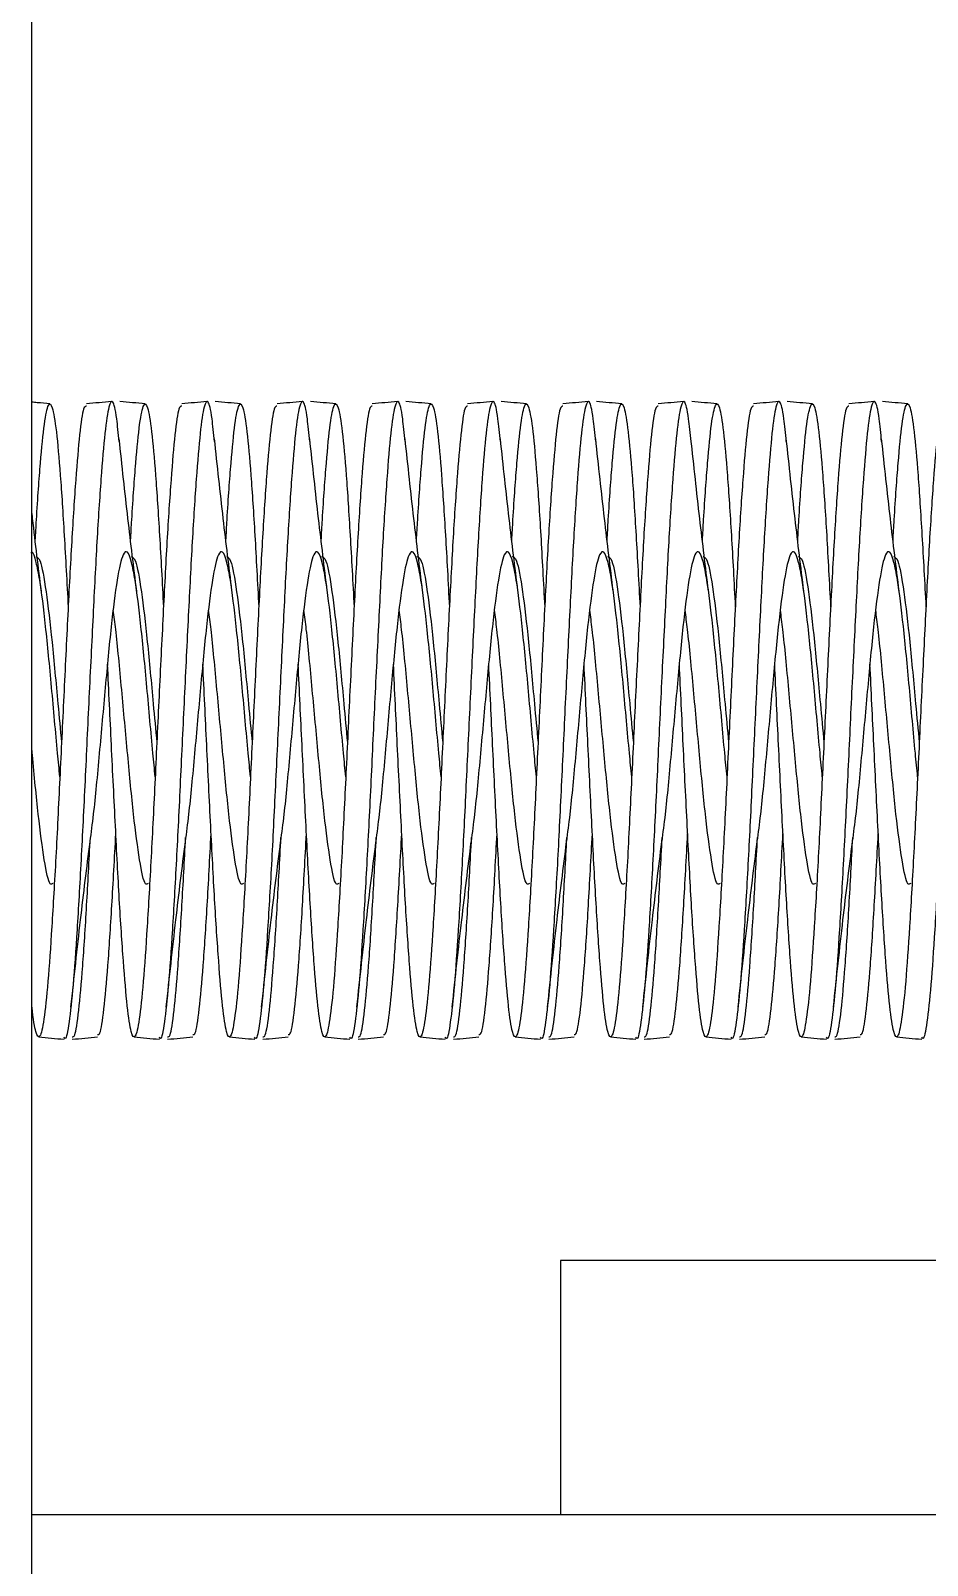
# Model space of a CAD drawing. Header units: millimetres. Extents: x 17243 to 30056, y 9468 to 18529.
# Drawn here: x 23809.26 to 23837.48, y 14753.01 to 14801.31 of the extents above; entities that cross this region are included whole.
import ezdxf

# ---------------------------------------------------------------- set-up
doc = ezdxf.new("R2010")
doc.units = ezdxf.units.MM
doc.layers.get('0').update_dxf_attribs({"lineweight": 18})

msp = doc.modelspace()

# ---------------------------------------------------------------- linework, layer by layer
at = {"color": 7, "linetype": 'Continuous', "lineweight": 25}
for p, q in [((23809.288, 14694.341), (23809.288, 14848.605)), ((23858.43, 14762.605), (23825.93, 14762.605)), ((23825.93, 14762.605), (23825.93, 14754.605)), ((23865.788, 14754.605), (23809.288, 14754.605))]:
    msp.add_line(p, q, dxfattribs=at)
for points, knots in [([(23809.863, 14789.565), (23809.73, 14789.578), (23809.539, 14789.596), (23809.347, 14789.614), (23809.288, 14789.62)], [0, 0, 0, 0, 0.4002557, 0.5774964, 0.5774964, 0.5774964, 0.5774964]), ([(23811.009, 14789.493), (23810.98, 14789.488), (23810.909, 14789.477), (23810.796, 14788.678), (23810.674, 14787.261), (23810.545, 14785.303), (23810.424, 14782.956), (23810.296, 14780.385), (23810.172, 14777.757), (23810.048, 14775.255), (23809.92, 14773.054), (23809.8, 14771.292), (23809.67, 14770.107), (23809.549, 14769.549), (23809.422, 14769.739), (23809.335, 14770.172), (23809.291, 14770.683), (23809.288, 14770.715)], [0, 0, 0, 0, 1.063314, 2.597044, 4.11859, 5.658678, 7.177273, 8.715236, 10.242659, 11.770083, 13.308046, 14.826641, 16.366729, 17.888275, 19.422005, 20.955735, 21.05628, 21.05628, 21.05628, 21.05628]), ([(23809.401, 14785.266), (23809.413, 14785.485), (23809.467, 14786.456), (23809.564, 14787.767), (23809.685, 14789.034), (23809.815, 14789.628), (23809.935, 14789.548), (23810.064, 14788.79), (23810.187, 14787.4), (23810.311, 14785.51), (23810.395, 14783.944), (23810.436, 14783.166)], [0, 0, 0, 0, 0.380645, 1.687223, 2.983422, 4.295417, 5.589102, 6.899287, 8.200493, 9.5017, 10.785193, 10.785193, 10.785193, 10.785193]), ([(23812.042, 14788.38), (23812.016, 14788.638), (23811.948, 14789.32), (23811.843, 14789.714), (23811.716, 14789.578), (23811.59, 14788.734), (23811.468, 14787.275), (23811.339, 14785.296), (23811.219, 14782.923), (23811.09, 14780.329), (23810.966, 14777.682), (23810.842, 14775.165), (23810.714, 14772.959), (23810.594, 14771.187), (23810.464, 14770.044), (23810.372, 14769.522), (23810.318, 14769.617), (23810.306, 14769.638)], [0, 0, 0, 0, 0.939079, 2.477161, 4.027558, 5.577955, 7.116036, 8.672861, 10.207959, 11.762635, 13.306658, 14.850681, 16.405357, 17.940455, 19.497279, 21.035361, 21.477662, 21.477662, 21.477662, 21.477662]), ([(23811.807, 14789.641), (23811.674, 14789.628), (23811.408, 14789.603), (23811.143, 14789.578), (23811.01, 14789.566)], [0, 0, 0, 0, 0.4002813, 0.8005552, 0.8005552, 0.8005552, 0.8005552]), ([(23814.009, 14789.493), (23813.98, 14789.488), (23813.909, 14789.477), (23813.796, 14788.678), (23813.674, 14787.261), (23813.545, 14785.303), (23813.424, 14782.956), (23813.296, 14780.385), (23813.172, 14777.757), (23813.048, 14775.255), (23812.92, 14773.053), (23812.8, 14771.293), (23812.67, 14770.104), (23812.549, 14769.559), (23812.422, 14769.699), (23812.296, 14770.516), (23812.174, 14771.952), (23812.045, 14773.906), (23811.924, 14776.252), (23811.797, 14778.812), (23811.715, 14780.531), (23811.675, 14781.378)], [0, 0, 0, 0, 1.181643, 2.88605, 4.576918, 6.288392, 7.975981, 9.685093, 11.382493, 13.079892, 14.789005, 16.476593, 18.188067, 19.878935, 21.583343, 23.287751, 24.978618, 26.690092, 28.377681, 30.086793, 31.749692, 31.749692, 31.749692, 31.749692]), ([(23812.863, 14789.565), (23812.73, 14789.578), (23812.465, 14789.603), (23812.199, 14789.628), (23812.066, 14789.641)], [0, 0, 0, 0, 0.4002558, 0.8005219, 0.8005219, 0.8005219, 0.8005219]), ([(23812.401, 14785.266), (23812.413, 14785.485), (23812.467, 14786.456), (23812.564, 14787.767), (23812.685, 14789.034), (23812.815, 14789.628), (23812.935, 14789.548), (23813.064, 14788.79), (23813.187, 14787.4), (23813.311, 14785.51), (23813.395, 14783.944), (23813.436, 14783.166)], [0, 0, 0, 0, 0.380645, 1.687223, 2.983422, 4.295417, 5.589102, 6.899287, 8.200493, 9.5017, 10.785193, 10.785193, 10.785193, 10.785193]), ([(23815.042, 14788.38), (23815.016, 14788.638), (23814.948, 14789.32), (23814.843, 14789.714), (23814.716, 14789.578), (23814.59, 14788.734), (23814.468, 14787.275), (23814.339, 14785.296), (23814.219, 14782.923), (23814.09, 14780.329), (23813.966, 14777.682), (23813.842, 14775.165), (23813.714, 14772.959), (23813.594, 14771.187), (23813.464, 14770.044), (23813.372, 14769.522), (23813.318, 14769.617), (23813.306, 14769.638)], [0, 0, 0, 0, 0.939079, 2.477161, 4.027558, 5.577955, 7.116036, 8.672861, 10.207959, 11.762635, 13.306658, 14.850681, 16.405357, 17.940455, 19.497279, 21.035361, 21.477662, 21.477662, 21.477662, 21.477662]), ([(23814.807, 14789.641), (23814.674, 14789.628), (23814.408, 14789.603), (23814.143, 14789.578), (23814.01, 14789.566)], [0, 0, 0, 0, 0.4002813, 0.8005552, 0.8005552, 0.8005552, 0.8005552]), ([(23817.009, 14789.493), (23816.98, 14789.488), (23816.909, 14789.477), (23816.796, 14788.678), (23816.674, 14787.261), (23816.545, 14785.303), (23816.424, 14782.956), (23816.296, 14780.385), (23816.172, 14777.757), (23816.048, 14775.255), (23815.92, 14773.053), (23815.8, 14771.293), (23815.67, 14770.104), (23815.549, 14769.559), (23815.422, 14769.699), (23815.296, 14770.516), (23815.174, 14771.952), (23815.045, 14773.906), (23814.924, 14776.252), (23814.797, 14778.812), (23814.715, 14780.531), (23814.675, 14781.378)], [0, 0, 0, 0, 1.181643, 2.88605, 4.576918, 6.288392, 7.975981, 9.685093, 11.382493, 13.079892, 14.789005, 16.476593, 18.188067, 19.878935, 21.583343, 23.287751, 24.978618, 26.690092, 28.377681, 30.086793, 31.749692, 31.749692, 31.749692, 31.749692]), ([(23815.863, 14789.565), (23815.73, 14789.578), (23815.465, 14789.603), (23815.199, 14789.628), (23815.066, 14789.641)], [0, 0, 0, 0, 0.4002558, 0.8005219, 0.8005219, 0.8005219, 0.8005219]), ([(23815.401, 14785.266), (23815.413, 14785.485), (23815.467, 14786.456), (23815.564, 14787.767), (23815.685, 14789.034), (23815.815, 14789.628), (23815.935, 14789.548), (23816.064, 14788.79), (23816.187, 14787.4), (23816.311, 14785.51), (23816.395, 14783.944), (23816.436, 14783.166)], [0, 0, 0, 0, 0.380645, 1.687223, 2.983422, 4.295417, 5.589102, 6.899287, 8.200493, 9.5017, 10.785193, 10.785193, 10.785193, 10.785193]), ([(23818.042, 14788.38), (23818.016, 14788.638), (23817.948, 14789.32), (23817.843, 14789.714), (23817.716, 14789.578), (23817.59, 14788.734), (23817.468, 14787.275), (23817.339, 14785.296), (23817.219, 14782.923), (23817.09, 14780.329), (23816.966, 14777.682), (23816.842, 14775.165), (23816.714, 14772.959), (23816.594, 14771.187), (23816.464, 14770.044), (23816.372, 14769.522), (23816.318, 14769.617), (23816.306, 14769.638)], [0, 0, 0, 0, 0.939079, 2.477161, 4.027558, 5.577955, 7.116036, 8.672861, 10.207959, 11.762635, 13.306658, 14.850681, 16.405357, 17.940455, 19.497279, 21.035361, 21.477662, 21.477662, 21.477662, 21.477662]), ([(23817.807, 14789.641), (23817.674, 14789.628), (23817.408, 14789.603), (23817.143, 14789.578), (23817.01, 14789.566)], [0, 0, 0, 0, 0.4002813, 0.8005552, 0.8005552, 0.8005552, 0.8005552]), ([(23820.009, 14789.493), (23819.98, 14789.488), (23819.909, 14789.477), (23819.796, 14788.678), (23819.674, 14787.261), (23819.545, 14785.303), (23819.424, 14782.956), (23819.296, 14780.385), (23819.172, 14777.757), (23819.048, 14775.255), (23818.92, 14773.053), (23818.8, 14771.293), (23818.67, 14770.104), (23818.549, 14769.559), (23818.422, 14769.699), (23818.296, 14770.516), (23818.174, 14771.952), (23818.045, 14773.906), (23817.924, 14776.252), (23817.797, 14778.812), (23817.715, 14780.531), (23817.675, 14781.378)], [0, 0, 0, 0, 1.181643, 2.88605, 4.576918, 6.288392, 7.975981, 9.685093, 11.382493, 13.079892, 14.789005, 16.476593, 18.188067, 19.878935, 21.583343, 23.287751, 24.978618, 26.690092, 28.377681, 30.086793, 31.749692, 31.749692, 31.749692, 31.749692]), ([(23818.863, 14789.565), (23818.73, 14789.578), (23818.465, 14789.603), (23818.199, 14789.628), (23818.066, 14789.641)], [0, 0, 0, 0, 0.4002558, 0.8005219, 0.8005219, 0.8005219, 0.8005219]), ([(23818.401, 14785.266), (23818.413, 14785.485), (23818.467, 14786.456), (23818.564, 14787.767), (23818.685, 14789.034), (23818.815, 14789.628), (23818.935, 14789.548), (23819.064, 14788.79), (23819.187, 14787.4), (23819.311, 14785.51), (23819.395, 14783.944), (23819.436, 14783.166)], [0, 0, 0, 0, 0.380645, 1.687223, 2.983422, 4.295417, 5.589102, 6.899287, 8.200493, 9.5017, 10.785193, 10.785193, 10.785193, 10.785193]), ([(23821.042, 14788.38), (23821.016, 14788.638), (23820.948, 14789.32), (23820.843, 14789.714), (23820.716, 14789.578), (23820.59, 14788.734), (23820.468, 14787.275), (23820.339, 14785.296), (23820.219, 14782.923), (23820.09, 14780.329), (23819.966, 14777.682), (23819.842, 14775.165), (23819.714, 14772.959), (23819.594, 14771.187), (23819.464, 14770.044), (23819.372, 14769.522), (23819.318, 14769.617), (23819.306, 14769.638)], [0, 0, 0, 0, 0.939079, 2.477161, 4.027558, 5.577955, 7.116036, 8.672861, 10.207959, 11.762635, 13.306658, 14.850681, 16.405357, 17.940455, 19.497279, 21.035361, 21.477662, 21.477662, 21.477662, 21.477662]), ([(23820.807, 14789.641), (23820.674, 14789.628), (23820.408, 14789.603), (23820.143, 14789.578), (23820.01, 14789.566)], [0, 0, 0, 0, 0.4002813, 0.8005552, 0.8005552, 0.8005552, 0.8005552]), ([(23823.009, 14789.493), (23822.98, 14789.488), (23822.909, 14789.477), (23822.796, 14788.678), (23822.674, 14787.261), (23822.545, 14785.303), (23822.424, 14782.956), (23822.296, 14780.385), (23822.172, 14777.757), (23822.048, 14775.255), (23821.92, 14773.053), (23821.8, 14771.293), (23821.67, 14770.104), (23821.549, 14769.559), (23821.422, 14769.699), (23821.296, 14770.516), (23821.174, 14771.952), (23821.045, 14773.906), (23820.924, 14776.252), (23820.797, 14778.812), (23820.715, 14780.531), (23820.675, 14781.378)], [0, 0, 0, 0, 1.181643, 2.88605, 4.576918, 6.288392, 7.975981, 9.685093, 11.382493, 13.079892, 14.789005, 16.476593, 18.188067, 19.878935, 21.583343, 23.287751, 24.978618, 26.690092, 28.377681, 30.086793, 31.749692, 31.749692, 31.749692, 31.749692]), ([(23821.863, 14789.565), (23821.73, 14789.578), (23821.465, 14789.603), (23821.199, 14789.628), (23821.066, 14789.641)], [0, 0, 0, 0, 0.4002558, 0.8005219, 0.8005219, 0.8005219, 0.8005219]), ([(23821.401, 14785.266), (23821.413, 14785.485), (23821.467, 14786.456), (23821.564, 14787.767), (23821.685, 14789.034), (23821.815, 14789.628), (23821.935, 14789.548), (23822.064, 14788.79), (23822.187, 14787.4), (23822.311, 14785.51), (23822.395, 14783.944), (23822.436, 14783.166)], [0, 0, 0, 0, 0.380645, 1.687223, 2.983422, 4.295417, 5.589102, 6.899287, 8.200493, 9.5017, 10.785193, 10.785193, 10.785193, 10.785193]), ([(23824.042, 14788.38), (23824.016, 14788.638), (23823.948, 14789.32), (23823.843, 14789.714), (23823.716, 14789.578), (23823.59, 14788.734), (23823.468, 14787.275), (23823.339, 14785.296), (23823.219, 14782.923), (23823.09, 14780.329), (23822.966, 14777.682), (23822.842, 14775.165), (23822.714, 14772.959), (23822.594, 14771.187), (23822.464, 14770.044), (23822.372, 14769.522), (23822.318, 14769.617), (23822.306, 14769.638)], [0, 0, 0, 0, 0.939079, 2.477161, 4.027558, 5.577955, 7.116036, 8.672861, 10.207959, 11.762635, 13.306658, 14.850681, 16.405357, 17.940455, 19.497279, 21.035361, 21.477662, 21.477662, 21.477662, 21.477662]), ([(23823.807, 14789.641), (23823.674, 14789.628), (23823.408, 14789.603), (23823.143, 14789.578), (23823.01, 14789.566)], [0, 0, 0, 0, 0.4002813, 0.8005552, 0.8005552, 0.8005552, 0.8005552]), ([(23826.009, 14789.493), (23825.98, 14789.488), (23825.909, 14789.477), (23825.796, 14788.678), (23825.674, 14787.261), (23825.545, 14785.303), (23825.424, 14782.956), (23825.296, 14780.385), (23825.172, 14777.757), (23825.048, 14775.255), (23824.92, 14773.053), (23824.8, 14771.293), (23824.67, 14770.104), (23824.549, 14769.559), (23824.422, 14769.699), (23824.296, 14770.516), (23824.174, 14771.952), (23824.045, 14773.906), (23823.924, 14776.252), (23823.797, 14778.812), (23823.715, 14780.531), (23823.675, 14781.378)], [0, 0, 0, 0, 1.181643, 2.88605, 4.576918, 6.288392, 7.975981, 9.685093, 11.382493, 13.079892, 14.789005, 16.476593, 18.188067, 19.878935, 21.583343, 23.287751, 24.978618, 26.690092, 28.377681, 30.086793, 31.749692, 31.749692, 31.749692, 31.749692]), ([(23824.863, 14789.565), (23824.73, 14789.578), (23824.465, 14789.603), (23824.199, 14789.628), (23824.066, 14789.641)], [0, 0, 0, 0, 0.4002558, 0.8005219, 0.8005219, 0.8005219, 0.8005219]), ([(23824.401, 14785.266), (23824.413, 14785.485), (23824.467, 14786.456), (23824.564, 14787.767), (23824.685, 14789.034), (23824.815, 14789.628), (23824.935, 14789.548), (23825.064, 14788.79), (23825.187, 14787.4), (23825.311, 14785.51), (23825.395, 14783.944), (23825.436, 14783.166)], [0, 0, 0, 0, 0.380645, 1.687223, 2.983422, 4.295417, 5.589102, 6.899287, 8.200493, 9.5017, 10.785193, 10.785193, 10.785193, 10.785193]), ([(23827.042, 14788.38), (23827.016, 14788.638), (23826.948, 14789.32), (23826.843, 14789.714), (23826.716, 14789.578), (23826.59, 14788.734), (23826.468, 14787.275), (23826.339, 14785.296), (23826.219, 14782.923), (23826.09, 14780.329), (23825.966, 14777.682), (23825.842, 14775.165), (23825.714, 14772.959), (23825.594, 14771.187), (23825.464, 14770.044), (23825.372, 14769.522), (23825.318, 14769.617), (23825.306, 14769.638)], [0, 0, 0, 0, 0.939079, 2.477161, 4.027558, 5.577955, 7.116036, 8.672861, 10.207959, 11.762635, 13.306658, 14.850681, 16.405357, 17.940455, 19.497279, 21.035361, 21.477662, 21.477662, 21.477662, 21.477662]), ([(23826.807, 14789.641), (23826.674, 14789.628), (23826.408, 14789.603), (23826.143, 14789.578), (23826.01, 14789.566)], [0, 0, 0, 0, 0.4002813, 0.8005552, 0.8005552, 0.8005552, 0.8005552]), ([(23829.009, 14789.493), (23828.98, 14789.488), (23828.909, 14789.477), (23828.796, 14788.678), (23828.674, 14787.261), (23828.545, 14785.303), (23828.424, 14782.956), (23828.296, 14780.385), (23828.172, 14777.757), (23828.048, 14775.255), (23827.92, 14773.053), (23827.8, 14771.293), (23827.67, 14770.104), (23827.549, 14769.559), (23827.422, 14769.699), (23827.296, 14770.516), (23827.174, 14771.952), (23827.045, 14773.906), (23826.924, 14776.252), (23826.797, 14778.812), (23826.715, 14780.531), (23826.675, 14781.378)], [0, 0, 0, 0, 1.181643, 2.88605, 4.576918, 6.288392, 7.975981, 9.685093, 11.382493, 13.079892, 14.789005, 16.476593, 18.188067, 19.878935, 21.583343, 23.287751, 24.978618, 26.690092, 28.377681, 30.086793, 31.749692, 31.749692, 31.749692, 31.749692]), ([(23827.863, 14789.565), (23827.73, 14789.578), (23827.465, 14789.603), (23827.199, 14789.628), (23827.066, 14789.641)], [0, 0, 0, 0, 0.4002558, 0.8005219, 0.8005219, 0.8005219, 0.8005219]), ([(23827.401, 14785.266), (23827.413, 14785.485), (23827.467, 14786.456), (23827.564, 14787.767), (23827.685, 14789.034), (23827.815, 14789.628), (23827.935, 14789.548), (23828.064, 14788.79), (23828.187, 14787.4), (23828.311, 14785.51), (23828.395, 14783.944), (23828.436, 14783.166)], [0, 0, 0, 0, 0.380645, 1.687223, 2.983422, 4.295417, 5.589102, 6.899287, 8.200493, 9.5017, 10.785193, 10.785193, 10.785193, 10.785193]), ([(23830.042, 14788.38), (23830.016, 14788.638), (23829.948, 14789.32), (23829.843, 14789.714), (23829.716, 14789.578), (23829.59, 14788.734), (23829.468, 14787.275), (23829.339, 14785.296), (23829.219, 14782.923), (23829.09, 14780.329), (23828.966, 14777.682), (23828.842, 14775.165), (23828.714, 14772.959), (23828.594, 14771.187), (23828.464, 14770.044), (23828.372, 14769.522), (23828.318, 14769.617), (23828.306, 14769.638)], [0, 0, 0, 0, 0.939079, 2.477161, 4.027558, 5.577955, 7.116036, 8.672861, 10.207959, 11.762635, 13.306658, 14.850681, 16.405357, 17.940455, 19.497279, 21.035361, 21.477662, 21.477662, 21.477662, 21.477662]), ([(23829.807, 14789.641), (23829.674, 14789.628), (23829.408, 14789.603), (23829.143, 14789.578), (23829.01, 14789.566)], [0, 0, 0, 0, 0.4002813, 0.8005552, 0.8005552, 0.8005552, 0.8005552]), ([(23832.009, 14789.493), (23831.98, 14789.488), (23831.909, 14789.477), (23831.796, 14788.678), (23831.674, 14787.261), (23831.545, 14785.303), (23831.424, 14782.956), (23831.296, 14780.385), (23831.172, 14777.757), (23831.048, 14775.255), (23830.92, 14773.053), (23830.8, 14771.293), (23830.67, 14770.104), (23830.549, 14769.559), (23830.422, 14769.699), (23830.296, 14770.516), (23830.174, 14771.952), (23830.045, 14773.906), (23829.924, 14776.252), (23829.797, 14778.812), (23829.715, 14780.531), (23829.675, 14781.378)], [0, 0, 0, 0, 1.181643, 2.88605, 4.576918, 6.288392, 7.975981, 9.685093, 11.382493, 13.079892, 14.789005, 16.476593, 18.188067, 19.878935, 21.583343, 23.287751, 24.978618, 26.690092, 28.377681, 30.086793, 31.749692, 31.749692, 31.749692, 31.749692]), ([(23830.863, 14789.565), (23830.73, 14789.578), (23830.465, 14789.603), (23830.199, 14789.628), (23830.066, 14789.641)], [0, 0, 0, 0, 0.4002558, 0.8005219, 0.8005219, 0.8005219, 0.8005219]), ([(23830.401, 14785.266), (23830.413, 14785.485), (23830.467, 14786.456), (23830.564, 14787.767), (23830.685, 14789.034), (23830.815, 14789.628), (23830.935, 14789.548), (23831.064, 14788.79), (23831.187, 14787.4), (23831.311, 14785.51), (23831.395, 14783.944), (23831.436, 14783.166)], [0, 0, 0, 0, 0.380645, 1.687223, 2.983422, 4.295417, 5.589102, 6.899287, 8.200493, 9.5017, 10.785193, 10.785193, 10.785193, 10.785193]), ([(23833.042, 14788.38), (23833.016, 14788.638), (23832.948, 14789.32), (23832.843, 14789.714), (23832.716, 14789.578), (23832.59, 14788.734), (23832.468, 14787.275), (23832.339, 14785.296), (23832.219, 14782.923), (23832.09, 14780.329), (23831.966, 14777.682), (23831.842, 14775.165), (23831.714, 14772.959), (23831.594, 14771.187), (23831.464, 14770.044), (23831.372, 14769.522), (23831.318, 14769.617), (23831.306, 14769.638)], [0, 0, 0, 0, 0.939079, 2.477161, 4.027558, 5.577955, 7.116036, 8.672861, 10.207959, 11.762635, 13.306658, 14.850681, 16.405357, 17.940455, 19.497279, 21.035361, 21.477662, 21.477662, 21.477662, 21.477662]), ([(23832.807, 14789.641), (23832.674, 14789.628), (23832.408, 14789.603), (23832.143, 14789.578), (23832.01, 14789.566)], [0, 0, 0, 0, 0.4002813, 0.8005552, 0.8005552, 0.8005552, 0.8005552]), ([(23835.009, 14789.493), (23834.98, 14789.488), (23834.909, 14789.477), (23834.796, 14788.678), (23834.674, 14787.261), (23834.545, 14785.303), (23834.424, 14782.956), (23834.296, 14780.385), (23834.172, 14777.757), (23834.048, 14775.255), (23833.92, 14773.053), (23833.8, 14771.293), (23833.67, 14770.104), (23833.549, 14769.559), (23833.422, 14769.699), (23833.296, 14770.516), (23833.174, 14771.952), (23833.045, 14773.906), (23832.924, 14776.252), (23832.797, 14778.812), (23832.715, 14780.531), (23832.675, 14781.378)], [0, 0, 0, 0, 1.181643, 2.88605, 4.576918, 6.288392, 7.975981, 9.685093, 11.382493, 13.079892, 14.789005, 16.476593, 18.188067, 19.878935, 21.583343, 23.287751, 24.978618, 26.690092, 28.377681, 30.086793, 31.749692, 31.749692, 31.749692, 31.749692]), ([(23833.863, 14789.565), (23833.73, 14789.578), (23833.465, 14789.603), (23833.199, 14789.628), (23833.066, 14789.641)], [0, 0, 0, 0, 0.4002558, 0.8005219, 0.8005219, 0.8005219, 0.8005219]), ([(23833.401, 14785.266), (23833.413, 14785.485), (23833.467, 14786.456), (23833.564, 14787.767), (23833.685, 14789.034), (23833.815, 14789.628), (23833.935, 14789.548), (23834.064, 14788.79), (23834.187, 14787.4), (23834.311, 14785.51), (23834.395, 14783.944), (23834.436, 14783.166)], [0, 0, 0, 0, 0.380645, 1.687223, 2.983422, 4.295417, 5.589102, 6.899287, 8.200493, 9.5017, 10.785193, 10.785193, 10.785193, 10.785193]), ([(23836.042, 14788.38), (23836.016, 14788.638), (23835.948, 14789.32), (23835.843, 14789.714), (23835.716, 14789.578), (23835.59, 14788.734), (23835.468, 14787.275), (23835.339, 14785.296), (23835.219, 14782.923), (23835.09, 14780.329), (23834.966, 14777.682), (23834.842, 14775.165), (23834.714, 14772.959), (23834.594, 14771.187), (23834.464, 14770.044), (23834.372, 14769.522), (23834.318, 14769.617), (23834.306, 14769.638)], [0, 0, 0, 0, 0.939079, 2.477161, 4.027558, 5.577955, 7.116036, 8.672861, 10.207959, 11.762635, 13.306658, 14.850681, 16.405357, 17.940455, 19.497279, 21.035361, 21.477662, 21.477662, 21.477662, 21.477662]), ([(23835.807, 14789.641), (23835.674, 14789.628), (23835.408, 14789.603), (23835.143, 14789.578), (23835.01, 14789.566)], [0, 0, 0, 0, 0.4002813, 0.8005552, 0.8005552, 0.8005552, 0.8005552]), ([(23838.009, 14789.493), (23837.98, 14789.488), (23837.909, 14789.477), (23837.796, 14788.678), (23837.674, 14787.261), (23837.545, 14785.303), (23837.424, 14782.956), (23837.296, 14780.385), (23837.172, 14777.757), (23837.048, 14775.255), (23836.92, 14773.053), (23836.8, 14771.293), (23836.67, 14770.104), (23836.549, 14769.559), (23836.422, 14769.699), (23836.296, 14770.516), (23836.174, 14771.952), (23836.045, 14773.906), (23835.924, 14776.252), (23835.797, 14778.812), (23835.715, 14780.531), (23835.675, 14781.378)], [0, 0, 0, 0, 1.181643, 2.88605, 4.576918, 6.288392, 7.975981, 9.685093, 11.382493, 13.079892, 14.789005, 16.476593, 18.188067, 19.878935, 21.583343, 23.287751, 24.978618, 26.690092, 28.377681, 30.086793, 31.749692, 31.749692, 31.749692, 31.749692]), ([(23836.863, 14789.565), (23836.73, 14789.578), (23836.465, 14789.603), (23836.199, 14789.628), (23836.066, 14789.641)], [0, 0, 0, 0, 0.4002558, 0.8005219, 0.8005219, 0.8005219, 0.8005219]), ([(23836.401, 14785.266), (23836.413, 14785.485), (23836.467, 14786.456), (23836.564, 14787.767), (23836.685, 14789.034), (23836.815, 14789.628), (23836.935, 14789.548), (23837.064, 14788.79), (23837.187, 14787.4), (23837.311, 14785.51), (23837.395, 14783.944), (23837.436, 14783.166)], [0, 0, 0, 0, 0.380645, 1.687223, 2.983422, 4.295417, 5.589102, 6.899287, 8.200493, 9.5017, 10.785193, 10.785193, 10.785193, 10.785193]), ([(23839.042, 14788.38), (23839.016, 14788.638), (23838.948, 14789.32), (23838.843, 14789.714), (23838.716, 14789.578), (23838.59, 14788.734), (23838.468, 14787.275), (23838.339, 14785.296), (23838.219, 14782.923), (23838.09, 14780.329), (23837.966, 14777.682), (23837.842, 14775.165), (23837.714, 14772.959), (23837.594, 14771.187), (23837.464, 14770.044), (23837.372, 14769.522), (23837.318, 14769.617), (23837.306, 14769.638)], [0, 0, 0, 0, 0.939079, 2.477161, 4.027558, 5.577955, 7.116036, 8.672861, 10.207959, 11.762635, 13.306658, 14.850681, 16.405357, 17.940455, 19.497279, 21.035361, 21.477662, 21.477662, 21.477662, 21.477662]), ([(23812.592, 14783.675), (23812.5, 14784.426), (23812.312, 14785.954), (23812.132, 14787.62), (23812.041, 14788.467)], [0, 0, 0, 0, 2.370604, 4.823611, 4.823611, 4.823611, 4.823611]), ([(23815.592, 14783.675), (23815.5, 14784.426), (23815.312, 14785.954), (23815.132, 14787.62), (23815.041, 14788.467)], [0, 0, 0, 0, 2.370604, 4.823611, 4.823611, 4.823611, 4.823611]), ([(23818.592, 14783.675), (23818.5, 14784.426), (23818.312, 14785.954), (23818.132, 14787.62), (23818.041, 14788.467)], [0, 0, 0, 0, 2.370604, 4.823611, 4.823611, 4.823611, 4.823611]), ([(23821.592, 14783.675), (23821.5, 14784.426), (23821.312, 14785.954), (23821.132, 14787.62), (23821.041, 14788.467)], [0, 0, 0, 0, 2.370604, 4.823611, 4.823611, 4.823611, 4.823611]), ([(23824.592, 14783.675), (23824.5, 14784.426), (23824.312, 14785.954), (23824.132, 14787.62), (23824.041, 14788.467)], [0, 0, 0, 0, 2.370604, 4.823611, 4.823611, 4.823611, 4.823611]), ([(23827.592, 14783.675), (23827.5, 14784.426), (23827.312, 14785.954), (23827.132, 14787.62), (23827.041, 14788.467)], [0, 0, 0, 0, 2.370604, 4.823611, 4.823611, 4.823611, 4.823611]), ([(23830.592, 14783.675), (23830.5, 14784.426), (23830.312, 14785.954), (23830.132, 14787.62), (23830.041, 14788.467)], [0, 0, 0, 0, 2.370604, 4.823611, 4.823611, 4.823611, 4.823611]), ([(23833.592, 14783.675), (23833.5, 14784.426), (23833.312, 14785.954), (23833.132, 14787.62), (23833.041, 14788.467)], [0, 0, 0, 0, 2.370604, 4.823611, 4.823611, 4.823611, 4.823611]), ([(23836.592, 14783.675), (23836.5, 14784.426), (23836.312, 14785.954), (23836.132, 14787.62), (23836.041, 14788.467)], [0, 0, 0, 0, 2.370604, 4.823611, 4.823611, 4.823611, 4.823611]), ([(23809.592, 14783.675), (23809.499, 14784.417), (23809.396, 14785.239), (23809.298, 14786.137), (23809.288, 14786.225)], [0, 0, 0, 0, 2.316172, 2.567952, 2.567952, 2.567952, 2.567952]), ([(23810.175, 14777.831), (23810.151, 14778.074), (23810.065, 14778.947), (23809.915, 14780.684), (23809.725, 14782.628), (23809.568, 14783.935), (23809.421, 14784.641), (23809.329, 14784.938), (23809.27, 14784.881), (23809.256, 14784.868)], [0, 0, 0, 0, 0.565821, 2.032699, 3.499578, 4.958232, 5.818118, 6.856823, 7.189821, 7.189821, 7.189821, 7.189821]), ([(23809.415, 14784.759), (23809.46, 14784.745), (23809.567, 14784.711), (23809.739, 14783.738), (23809.928, 14782.144), (23810.087, 14780.393), (23810.188, 14779.312), (23810.226, 14778.906)], [0, 0, 0, 0, 1.00415, 2.382933, 3.761717, 5.132766, 5.95829, 5.95829, 5.95829, 5.95829]), ([(23813.175, 14777.831), (23813.151, 14778.074), (23813.065, 14778.947), (23812.915, 14780.683), (23812.725, 14782.63), (23812.568, 14783.928), (23812.421, 14784.655), (23812.299, 14784.964), (23812.146, 14784.867), (23811.979, 14784.13), (23811.787, 14782.628), (23811.603, 14780.657), (23811.414, 14778.554), (23811.252, 14776.797), (23811.154, 14776.069), (23811.118, 14775.802)], [0, 0, 0, 0, 0.577142, 2.07337, 3.569598, 5.057439, 5.934529, 6.994017, 8.059416, 9.550069, 11.050928, 12.538768, 14.034997, 15.531225, 16.396204, 16.396204, 16.396204, 16.396204]), ([(23812.415, 14784.759), (23812.46, 14784.745), (23812.567, 14784.711), (23812.739, 14783.738), (23812.928, 14782.144), (23813.087, 14780.393), (23813.188, 14779.312), (23813.226, 14778.906)], [0, 0, 0, 0, 1.00415, 2.382933, 3.761717, 5.132766, 5.95829, 5.95829, 5.95829, 5.95829]), ([(23816.175, 14777.831), (23816.151, 14778.074), (23816.065, 14778.947), (23815.915, 14780.683), (23815.725, 14782.63), (23815.568, 14783.928), (23815.421, 14784.655), (23815.299, 14784.964), (23815.146, 14784.867), (23814.979, 14784.13), (23814.787, 14782.628), (23814.603, 14780.657), (23814.414, 14778.554), (23814.252, 14776.797), (23814.154, 14776.069), (23814.118, 14775.802)], [0, 0, 0, 0, 0.577142, 2.07337, 3.569598, 5.057439, 5.934529, 6.994017, 8.059416, 9.550069, 11.050928, 12.538768, 14.034997, 15.531225, 16.396204, 16.396204, 16.396204, 16.396204]), ([(23815.415, 14784.759), (23815.46, 14784.745), (23815.567, 14784.711), (23815.739, 14783.738), (23815.928, 14782.144), (23816.087, 14780.393), (23816.188, 14779.312), (23816.226, 14778.906)], [0, 0, 0, 0, 1.00415, 2.382933, 3.761717, 5.132766, 5.95829, 5.95829, 5.95829, 5.95829]), ([(23819.175, 14777.831), (23819.151, 14778.074), (23819.065, 14778.947), (23818.915, 14780.683), (23818.725, 14782.63), (23818.568, 14783.928), (23818.421, 14784.655), (23818.299, 14784.964), (23818.146, 14784.867), (23817.979, 14784.13), (23817.787, 14782.628), (23817.603, 14780.657), (23817.414, 14778.554), (23817.252, 14776.797), (23817.154, 14776.069), (23817.118, 14775.802)], [0, 0, 0, 0, 0.577142, 2.07337, 3.569598, 5.057439, 5.934529, 6.994017, 8.059416, 9.550069, 11.050928, 12.538768, 14.034997, 15.531225, 16.396204, 16.396204, 16.396204, 16.396204]), ([(23818.415, 14784.759), (23818.46, 14784.745), (23818.567, 14784.711), (23818.739, 14783.738), (23818.928, 14782.144), (23819.087, 14780.393), (23819.188, 14779.312), (23819.226, 14778.906)], [0, 0, 0, 0, 1.00415, 2.382933, 3.761717, 5.132766, 5.95829, 5.95829, 5.95829, 5.95829]), ([(23822.175, 14777.831), (23822.151, 14778.074), (23822.065, 14778.947), (23821.915, 14780.683), (23821.725, 14782.63), (23821.568, 14783.928), (23821.421, 14784.655), (23821.299, 14784.964), (23821.146, 14784.867), (23820.979, 14784.13), (23820.787, 14782.628), (23820.603, 14780.657), (23820.414, 14778.554), (23820.252, 14776.797), (23820.154, 14776.069), (23820.118, 14775.802)], [0, 0, 0, 0, 0.577142, 2.07337, 3.569598, 5.057439, 5.934529, 6.994017, 8.059416, 9.550069, 11.050928, 12.538768, 14.034997, 15.531225, 16.396204, 16.396204, 16.396204, 16.396204]), ([(23821.415, 14784.759), (23821.46, 14784.745), (23821.567, 14784.711), (23821.739, 14783.738), (23821.928, 14782.144), (23822.087, 14780.393), (23822.188, 14779.312), (23822.226, 14778.906)], [0, 0, 0, 0, 1.00415, 2.382933, 3.761717, 5.132766, 5.95829, 5.95829, 5.95829, 5.95829]), ([(23825.175, 14777.831), (23825.151, 14778.074), (23825.065, 14778.947), (23824.915, 14780.683), (23824.725, 14782.63), (23824.568, 14783.928), (23824.421, 14784.655), (23824.299, 14784.964), (23824.146, 14784.867), (23823.979, 14784.13), (23823.787, 14782.628), (23823.603, 14780.657), (23823.414, 14778.554), (23823.252, 14776.797), (23823.154, 14776.069), (23823.118, 14775.802)], [0, 0, 0, 0, 0.577142, 2.07337, 3.569598, 5.057439, 5.934529, 6.994017, 8.059416, 9.550069, 11.050928, 12.538768, 14.034997, 15.531225, 16.396204, 16.396204, 16.396204, 16.396204]), ([(23824.415, 14784.759), (23824.46, 14784.745), (23824.567, 14784.711), (23824.739, 14783.738), (23824.928, 14782.144), (23825.087, 14780.393), (23825.188, 14779.312), (23825.226, 14778.906)], [0, 0, 0, 0, 1.00415, 2.382933, 3.761717, 5.132766, 5.95829, 5.95829, 5.95829, 5.95829]), ([(23828.175, 14777.831), (23828.151, 14778.074), (23828.065, 14778.947), (23827.915, 14780.683), (23827.725, 14782.63), (23827.568, 14783.928), (23827.421, 14784.655), (23827.299, 14784.964), (23827.146, 14784.867), (23826.979, 14784.13), (23826.787, 14782.628), (23826.603, 14780.657), (23826.414, 14778.554), (23826.252, 14776.797), (23826.154, 14776.069), (23826.118, 14775.802)], [0, 0, 0, 0, 0.577142, 2.07337, 3.569598, 5.057439, 5.934529, 6.994017, 8.059416, 9.550069, 11.050928, 12.538768, 14.034997, 15.531225, 16.396204, 16.396204, 16.396204, 16.396204]), ([(23827.415, 14784.759), (23827.46, 14784.745), (23827.567, 14784.711), (23827.739, 14783.738), (23827.928, 14782.144), (23828.087, 14780.393), (23828.188, 14779.312), (23828.226, 14778.906)], [0, 0, 0, 0, 1.00415, 2.382933, 3.761717, 5.132766, 5.95829, 5.95829, 5.95829, 5.95829]), ([(23831.175, 14777.831), (23831.151, 14778.074), (23831.065, 14778.947), (23830.915, 14780.683), (23830.725, 14782.63), (23830.568, 14783.928), (23830.421, 14784.655), (23830.299, 14784.964), (23830.146, 14784.867), (23829.979, 14784.13), (23829.787, 14782.628), (23829.603, 14780.657), (23829.414, 14778.554), (23829.252, 14776.797), (23829.154, 14776.069), (23829.118, 14775.802)], [0, 0, 0, 0, 0.577142, 2.07337, 3.569598, 5.057439, 5.934529, 6.994017, 8.059416, 9.550069, 11.050928, 12.538768, 14.034997, 15.531225, 16.396204, 16.396204, 16.396204, 16.396204]), ([(23830.415, 14784.759), (23830.46, 14784.745), (23830.567, 14784.711), (23830.739, 14783.738), (23830.928, 14782.144), (23831.087, 14780.393), (23831.188, 14779.312), (23831.226, 14778.906)], [0, 0, 0, 0, 1.00415, 2.382933, 3.761717, 5.132766, 5.95829, 5.95829, 5.95829, 5.95829]), ([(23834.175, 14777.831), (23834.151, 14778.074), (23834.065, 14778.947), (23833.915, 14780.683), (23833.725, 14782.63), (23833.568, 14783.928), (23833.421, 14784.655), (23833.299, 14784.964), (23833.146, 14784.867), (23832.979, 14784.13), (23832.787, 14782.628), (23832.603, 14780.657), (23832.414, 14778.554), (23832.252, 14776.797), (23832.154, 14776.069), (23832.118, 14775.802)], [0, 0, 0, 0, 0.577142, 2.07337, 3.569598, 5.057439, 5.934529, 6.994017, 8.059416, 9.550069, 11.050928, 12.538768, 14.034997, 15.531225, 16.396204, 16.396204, 16.396204, 16.396204]), ([(23833.415, 14784.759), (23833.46, 14784.745), (23833.567, 14784.711), (23833.739, 14783.738), (23833.928, 14782.144), (23834.087, 14780.393), (23834.188, 14779.312), (23834.226, 14778.906)], [0, 0, 0, 0, 1.00415, 2.382933, 3.761717, 5.132766, 5.95829, 5.95829, 5.95829, 5.95829]), ([(23837.175, 14777.831), (23837.151, 14778.074), (23837.065, 14778.947), (23836.915, 14780.683), (23836.725, 14782.63), (23836.568, 14783.928), (23836.421, 14784.655), (23836.299, 14784.964), (23836.146, 14784.867), (23835.979, 14784.13), (23835.787, 14782.628), (23835.603, 14780.657), (23835.414, 14778.554), (23835.252, 14776.797), (23835.154, 14776.069), (23835.118, 14775.802)], [0, 0, 0, 0, 0.577142, 2.07337, 3.569598, 5.057439, 5.934529, 6.994017, 8.059416, 9.550069, 11.050928, 12.538768, 14.034997, 15.531225, 16.396204, 16.396204, 16.396204, 16.396204]), ([(23836.415, 14784.759), (23836.46, 14784.745), (23836.567, 14784.711), (23836.739, 14783.738), (23836.928, 14782.144), (23837.087, 14780.393), (23837.188, 14779.312), (23837.226, 14778.906)], [0, 0, 0, 0, 1.00415, 2.382933, 3.761717, 5.132766, 5.95829, 5.95829, 5.95829, 5.95829]), ([(23812.956, 14774.472), (23812.927, 14774.452), (23812.837, 14774.389), (23812.685, 14775.138), (23812.493, 14776.565), (23812.309, 14778.509), (23812.12, 14780.574), (23811.968, 14782.219), (23811.881, 14782.876), (23811.856, 14783.068)], [0, 0, 0, 0, 0.683524, 2.174004, 3.674694, 5.162359, 6.658416, 8.154473, 8.768818, 8.768818, 8.768818, 8.768818]), ([(23815.956, 14774.472), (23815.927, 14774.452), (23815.837, 14774.389), (23815.685, 14775.138), (23815.493, 14776.565), (23815.309, 14778.509), (23815.12, 14780.574), (23814.968, 14782.219), (23814.881, 14782.876), (23814.856, 14783.068)], [0, 0, 0, 0, 0.683524, 2.174004, 3.674694, 5.162359, 6.658416, 8.154473, 8.768818, 8.768818, 8.768818, 8.768818]), ([(23818.956, 14774.472), (23818.927, 14774.452), (23818.837, 14774.389), (23818.685, 14775.138), (23818.493, 14776.565), (23818.309, 14778.509), (23818.12, 14780.574), (23817.968, 14782.219), (23817.881, 14782.876), (23817.856, 14783.068)], [0, 0, 0, 0, 0.683524, 2.174004, 3.674694, 5.162359, 6.658416, 8.154473, 8.768818, 8.768818, 8.768818, 8.768818]), ([(23821.956, 14774.472), (23821.927, 14774.452), (23821.837, 14774.389), (23821.685, 14775.138), (23821.493, 14776.565), (23821.309, 14778.509), (23821.12, 14780.574), (23820.968, 14782.219), (23820.881, 14782.876), (23820.856, 14783.068)], [0, 0, 0, 0, 0.683524, 2.174004, 3.674694, 5.162359, 6.658416, 8.154473, 8.768818, 8.768818, 8.768818, 8.768818]), ([(23824.956, 14774.472), (23824.927, 14774.452), (23824.837, 14774.389), (23824.685, 14775.138), (23824.493, 14776.565), (23824.309, 14778.509), (23824.12, 14780.574), (23823.968, 14782.219), (23823.881, 14782.876), (23823.856, 14783.068)], [0, 0, 0, 0, 0.683524, 2.174004, 3.674694, 5.162359, 6.658416, 8.154473, 8.768818, 8.768818, 8.768818, 8.768818]), ([(23827.956, 14774.472), (23827.927, 14774.452), (23827.837, 14774.389), (23827.685, 14775.138), (23827.493, 14776.565), (23827.309, 14778.509), (23827.12, 14780.574), (23826.968, 14782.219), (23826.881, 14782.876), (23826.856, 14783.068)], [0, 0, 0, 0, 0.683524, 2.174004, 3.674694, 5.162359, 6.658416, 8.154473, 8.768818, 8.768818, 8.768818, 8.768818]), ([(23830.956, 14774.472), (23830.927, 14774.452), (23830.837, 14774.389), (23830.685, 14775.138), (23830.493, 14776.565), (23830.309, 14778.509), (23830.12, 14780.574), (23829.968, 14782.219), (23829.881, 14782.876), (23829.856, 14783.068)], [0, 0, 0, 0, 0.683524, 2.174004, 3.674694, 5.162359, 6.658416, 8.154473, 8.768818, 8.768818, 8.768818, 8.768818]), ([(23833.956, 14774.472), (23833.927, 14774.452), (23833.837, 14774.389), (23833.685, 14775.138), (23833.493, 14776.565), (23833.309, 14778.509), (23833.12, 14780.574), (23832.968, 14782.219), (23832.881, 14782.876), (23832.856, 14783.068)], [0, 0, 0, 0, 0.683524, 2.174004, 3.674694, 5.162359, 6.658416, 8.154473, 8.768818, 8.768818, 8.768818, 8.768818]), ([(23836.956, 14774.472), (23836.927, 14774.452), (23836.837, 14774.389), (23836.685, 14775.138), (23836.493, 14776.565), (23836.309, 14778.509), (23836.12, 14780.574), (23835.968, 14782.219), (23835.881, 14782.876), (23835.856, 14783.068)], [0, 0, 0, 0, 0.683524, 2.174004, 3.674694, 5.162359, 6.658416, 8.154473, 8.768818, 8.768818, 8.768818, 8.768818]), ([(23809.956, 14774.472), (23809.927, 14774.452), (23809.837, 14774.389), (23809.685, 14775.137), (23809.493, 14776.569), (23809.364, 14777.921), (23809.295, 14778.675), (23809.288, 14778.75)], [0, 0, 0, 0, 0.568405, 1.807859, 3.055802, 4.292915, 4.429302, 4.429302, 4.429302, 4.429302]), ([(23810.566, 14769.647), (23810.591, 14769.644), (23810.657, 14769.637), (23810.769, 14770.392), (23810.893, 14771.786), (23811.014, 14773.662), (23811.095, 14775.191), (23811.134, 14775.924)], [0, 0, 0, 0, 0.866026, 2.270554, 3.665457, 5.06036, 6.346283, 6.346283, 6.346283, 6.346283]), ([(23811.362, 14769.724), (23811.387, 14769.718), (23811.452, 14769.704), (23811.564, 14770.437), (23811.687, 14771.805), (23811.811, 14773.701), (23811.895, 14775.266), (23811.936, 14776.043)], [0, 0, 0, 0, 0.833965, 2.235682, 3.627793, 5.019905, 6.393065, 6.393065, 6.393065, 6.393065]), ([(23813.566, 14769.647), (23813.591, 14769.644), (23813.657, 14769.637), (23813.769, 14770.392), (23813.893, 14771.786), (23814.014, 14773.662), (23814.095, 14775.191), (23814.134, 14775.924)], [0, 0, 0, 0, 0.866026, 2.270554, 3.665457, 5.06036, 6.346283, 6.346283, 6.346283, 6.346283]), ([(23814.362, 14769.724), (23814.387, 14769.718), (23814.452, 14769.704), (23814.564, 14770.437), (23814.687, 14771.805), (23814.811, 14773.701), (23814.895, 14775.266), (23814.936, 14776.043)], [0, 0, 0, 0, 0.833965, 2.235682, 3.627793, 5.019905, 6.393065, 6.393065, 6.393065, 6.393065]), ([(23816.566, 14769.647), (23816.591, 14769.644), (23816.657, 14769.637), (23816.769, 14770.392), (23816.893, 14771.786), (23817.014, 14773.662), (23817.095, 14775.191), (23817.134, 14775.924)], [0, 0, 0, 0, 0.866026, 2.270554, 3.665457, 5.06036, 6.346283, 6.346283, 6.346283, 6.346283]), ([(23817.362, 14769.724), (23817.387, 14769.718), (23817.452, 14769.704), (23817.564, 14770.437), (23817.687, 14771.805), (23817.811, 14773.701), (23817.895, 14775.266), (23817.936, 14776.043)], [0, 0, 0, 0, 0.833965, 2.235682, 3.627793, 5.019905, 6.393065, 6.393065, 6.393065, 6.393065]), ([(23819.566, 14769.647), (23819.591, 14769.644), (23819.657, 14769.637), (23819.769, 14770.392), (23819.893, 14771.786), (23820.014, 14773.662), (23820.095, 14775.191), (23820.134, 14775.924)], [0, 0, 0, 0, 0.866026, 2.270554, 3.665457, 5.06036, 6.346283, 6.346283, 6.346283, 6.346283]), ([(23820.362, 14769.724), (23820.387, 14769.718), (23820.452, 14769.704), (23820.564, 14770.437), (23820.687, 14771.805), (23820.811, 14773.701), (23820.895, 14775.266), (23820.936, 14776.043)], [0, 0, 0, 0, 0.833965, 2.235682, 3.627793, 5.019905, 6.393065, 6.393065, 6.393065, 6.393065]), ([(23822.566, 14769.647), (23822.591, 14769.644), (23822.657, 14769.637), (23822.769, 14770.392), (23822.893, 14771.786), (23823.014, 14773.662), (23823.095, 14775.191), (23823.134, 14775.924)], [0, 0, 0, 0, 0.866026, 2.270554, 3.665457, 5.06036, 6.346283, 6.346283, 6.346283, 6.346283]), ([(23823.362, 14769.724), (23823.387, 14769.718), (23823.452, 14769.704), (23823.564, 14770.437), (23823.687, 14771.805), (23823.811, 14773.701), (23823.895, 14775.266), (23823.936, 14776.043)], [0, 0, 0, 0, 0.833965, 2.235682, 3.627793, 5.019905, 6.393065, 6.393065, 6.393065, 6.393065]), ([(23825.566, 14769.647), (23825.591, 14769.644), (23825.657, 14769.637), (23825.769, 14770.392), (23825.893, 14771.786), (23826.014, 14773.662), (23826.095, 14775.191), (23826.134, 14775.924)], [0, 0, 0, 0, 0.866026, 2.270554, 3.665457, 5.06036, 6.346283, 6.346283, 6.346283, 6.346283]), ([(23826.362, 14769.724), (23826.387, 14769.718), (23826.452, 14769.704), (23826.564, 14770.437), (23826.687, 14771.805), (23826.811, 14773.701), (23826.895, 14775.266), (23826.936, 14776.043)], [0, 0, 0, 0, 0.833965, 2.235682, 3.627793, 5.019905, 6.393065, 6.393065, 6.393065, 6.393065]), ([(23828.566, 14769.647), (23828.591, 14769.644), (23828.657, 14769.637), (23828.769, 14770.392), (23828.893, 14771.786), (23829.014, 14773.662), (23829.095, 14775.191), (23829.134, 14775.924)], [0, 0, 0, 0, 0.866026, 2.270554, 3.665457, 5.06036, 6.346283, 6.346283, 6.346283, 6.346283]), ([(23829.362, 14769.724), (23829.387, 14769.718), (23829.452, 14769.704), (23829.564, 14770.437), (23829.687, 14771.805), (23829.811, 14773.701), (23829.895, 14775.266), (23829.936, 14776.043)], [0, 0, 0, 0, 0.833965, 2.235682, 3.627793, 5.019905, 6.393065, 6.393065, 6.393065, 6.393065]), ([(23831.566, 14769.647), (23831.591, 14769.644), (23831.657, 14769.637), (23831.769, 14770.392), (23831.893, 14771.786), (23832.014, 14773.662), (23832.095, 14775.191), (23832.134, 14775.924)], [0, 0, 0, 0, 0.866026, 2.270554, 3.665457, 5.06036, 6.346283, 6.346283, 6.346283, 6.346283]), ([(23832.362, 14769.724), (23832.387, 14769.718), (23832.452, 14769.704), (23832.564, 14770.437), (23832.687, 14771.805), (23832.811, 14773.701), (23832.895, 14775.266), (23832.936, 14776.043)], [0, 0, 0, 0, 0.833965, 2.235682, 3.627793, 5.019905, 6.393065, 6.393065, 6.393065, 6.393065]), ([(23834.566, 14769.647), (23834.591, 14769.644), (23834.657, 14769.637), (23834.769, 14770.392), (23834.893, 14771.786), (23835.014, 14773.662), (23835.095, 14775.191), (23835.134, 14775.924)], [0, 0, 0, 0, 0.866026, 2.270554, 3.665457, 5.06036, 6.346283, 6.346283, 6.346283, 6.346283]), ([(23835.362, 14769.724), (23835.387, 14769.718), (23835.452, 14769.704), (23835.564, 14770.437), (23835.687, 14771.805), (23835.811, 14773.701), (23835.895, 14775.266), (23835.936, 14776.043)], [0, 0, 0, 0, 0.833965, 2.235682, 3.627793, 5.019905, 6.393065, 6.393065, 6.393065, 6.393065]), ([(23810.524, 14770.58), (23810.623, 14771.504), (23810.814, 14773.292), (23811.023, 14774.969), (23811.124, 14775.779)], [0, 0, 0, 0, 2.705567, 5.23349, 5.23349, 5.23349, 5.23349]), ([(23813.524, 14770.58), (23813.623, 14771.504), (23813.814, 14773.292), (23814.023, 14774.969), (23814.124, 14775.779)], [0, 0, 0, 0, 2.705567, 5.23349, 5.23349, 5.23349, 5.23349]), ([(23816.524, 14770.58), (23816.623, 14771.504), (23816.814, 14773.292), (23817.023, 14774.969), (23817.124, 14775.779)], [0, 0, 0, 0, 2.705567, 5.23349, 5.23349, 5.23349, 5.23349]), ([(23819.524, 14770.58), (23819.623, 14771.504), (23819.814, 14773.292), (23820.023, 14774.969), (23820.124, 14775.779)], [0, 0, 0, 0, 2.705567, 5.23349, 5.23349, 5.23349, 5.23349]), ([(23822.524, 14770.58), (23822.623, 14771.504), (23822.814, 14773.292), (23823.023, 14774.969), (23823.124, 14775.779)], [0, 0, 0, 0, 2.705567, 5.23349, 5.23349, 5.23349, 5.23349]), ([(23825.524, 14770.58), (23825.623, 14771.504), (23825.814, 14773.292), (23826.023, 14774.969), (23826.124, 14775.779)], [0, 0, 0, 0, 2.705567, 5.23349, 5.23349, 5.23349, 5.23349]), ([(23828.524, 14770.58), (23828.623, 14771.504), (23828.814, 14773.292), (23829.023, 14774.969), (23829.124, 14775.779)], [0, 0, 0, 0, 2.705567, 5.23349, 5.23349, 5.23349, 5.23349]), ([(23831.524, 14770.58), (23831.623, 14771.504), (23831.814, 14773.292), (23832.023, 14774.969), (23832.124, 14775.779)], [0, 0, 0, 0, 2.705567, 5.23349, 5.23349, 5.23349, 5.23349]), ([(23834.524, 14770.58), (23834.623, 14771.504), (23834.814, 14773.292), (23835.023, 14774.969), (23835.124, 14775.779)], [0, 0, 0, 0, 2.705567, 5.23349, 5.23349, 5.23349, 5.23349]), ([(23809.51, 14769.643), (23809.643, 14769.631), (23809.908, 14769.606), (23810.174, 14769.581), (23810.307, 14769.568)], [0, 0, 0, 0, 0.4002739, 0.8005552, 0.8005552, 0.8005552, 0.8005552]), ([(23810.566, 14769.568), (23810.699, 14769.581), (23810.965, 14769.606), (23811.23, 14769.631), (23811.363, 14769.644)], [0, 0, 0, 0, 0.4002662, 0.8005219, 0.8005219, 0.8005219, 0.8005219]), ([(23812.51, 14769.643), (23812.643, 14769.631), (23812.908, 14769.606), (23813.174, 14769.581), (23813.307, 14769.568)], [0, 0, 0, 0, 0.4002739, 0.8005552, 0.8005552, 0.8005552, 0.8005552]), ([(23813.566, 14769.568), (23813.699, 14769.581), (23813.965, 14769.606), (23814.23, 14769.631), (23814.363, 14769.644)], [0, 0, 0, 0, 0.4002662, 0.8005219, 0.8005219, 0.8005219, 0.8005219]), ([(23815.51, 14769.643), (23815.643, 14769.631), (23815.908, 14769.606), (23816.174, 14769.581), (23816.307, 14769.568)], [0, 0, 0, 0, 0.4002739, 0.8005552, 0.8005552, 0.8005552, 0.8005552]), ([(23816.566, 14769.568), (23816.699, 14769.581), (23816.965, 14769.606), (23817.23, 14769.631), (23817.363, 14769.644)], [0, 0, 0, 0, 0.4002662, 0.8005219, 0.8005219, 0.8005219, 0.8005219]), ([(23818.51, 14769.643), (23818.643, 14769.631), (23818.908, 14769.606), (23819.174, 14769.581), (23819.307, 14769.568)], [0, 0, 0, 0, 0.4002739, 0.8005552, 0.8005552, 0.8005552, 0.8005552]), ([(23819.566, 14769.568), (23819.699, 14769.581), (23819.965, 14769.606), (23820.23, 14769.631), (23820.363, 14769.644)], [0, 0, 0, 0, 0.4002662, 0.8005219, 0.8005219, 0.8005219, 0.8005219]), ([(23821.51, 14769.643), (23821.643, 14769.631), (23821.908, 14769.606), (23822.174, 14769.581), (23822.307, 14769.568)], [0, 0, 0, 0, 0.4002739, 0.8005552, 0.8005552, 0.8005552, 0.8005552]), ([(23822.566, 14769.568), (23822.699, 14769.581), (23822.965, 14769.606), (23823.23, 14769.631), (23823.363, 14769.644)], [0, 0, 0, 0, 0.4002662, 0.8005219, 0.8005219, 0.8005219, 0.8005219]), ([(23824.51, 14769.643), (23824.643, 14769.631), (23824.908, 14769.606), (23825.174, 14769.581), (23825.307, 14769.568)], [0, 0, 0, 0, 0.4002739, 0.8005552, 0.8005552, 0.8005552, 0.8005552]), ([(23825.566, 14769.568), (23825.699, 14769.581), (23825.965, 14769.606), (23826.23, 14769.631), (23826.363, 14769.644)], [0, 0, 0, 0, 0.4002662, 0.8005219, 0.8005219, 0.8005219, 0.8005219]), ([(23827.51, 14769.643), (23827.643, 14769.631), (23827.908, 14769.606), (23828.174, 14769.581), (23828.307, 14769.568)], [0, 0, 0, 0, 0.4002739, 0.8005552, 0.8005552, 0.8005552, 0.8005552]), ([(23828.566, 14769.568), (23828.699, 14769.581), (23828.965, 14769.606), (23829.23, 14769.631), (23829.363, 14769.644)], [0, 0, 0, 0, 0.4002662, 0.8005219, 0.8005219, 0.8005219, 0.8005219]), ([(23830.51, 14769.643), (23830.643, 14769.631), (23830.908, 14769.606), (23831.174, 14769.581), (23831.307, 14769.568)], [0, 0, 0, 0, 0.4002739, 0.8005552, 0.8005552, 0.8005552, 0.8005552]), ([(23831.566, 14769.568), (23831.699, 14769.581), (23831.965, 14769.606), (23832.23, 14769.631), (23832.363, 14769.644)], [0, 0, 0, 0, 0.4002662, 0.8005219, 0.8005219, 0.8005219, 0.8005219]), ([(23833.51, 14769.643), (23833.643, 14769.631), (23833.908, 14769.606), (23834.174, 14769.581), (23834.307, 14769.568)], [0, 0, 0, 0, 0.4002739, 0.8005552, 0.8005552, 0.8005552, 0.8005552]), ([(23834.566, 14769.568), (23834.699, 14769.581), (23834.965, 14769.606), (23835.23, 14769.631), (23835.363, 14769.644)], [0, 0, 0, 0, 0.4002662, 0.8005219, 0.8005219, 0.8005219, 0.8005219]), ([(23836.51, 14769.643), (23836.643, 14769.631), (23836.908, 14769.606), (23837.174, 14769.581), (23837.307, 14769.568)], [0, 0, 0, 0, 0.4002739, 0.8005552, 0.8005552, 0.8005552, 0.8005552])]:
    msp.add_open_spline(points, degree=3, knots=knots, dxfattribs=at)

doc.saveas('drawing.dxf')
